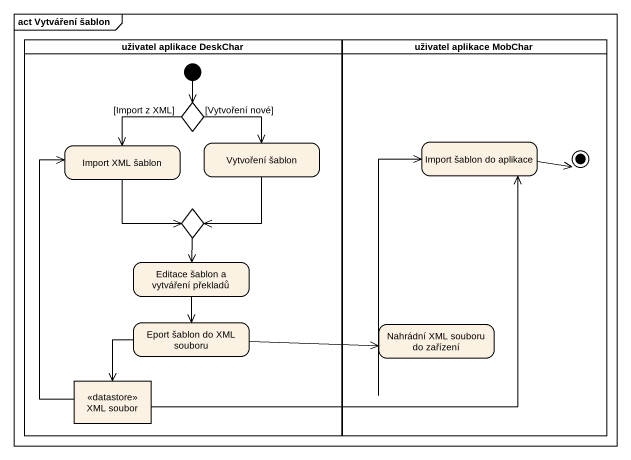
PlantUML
@startuml
mainframe act Vytváření šablon
hide empty description
state "uživatel aplikace DeskChar" as uživatel_aplikace_DeskChar <<partition>> {
  state choice1 <<choice>>
  state "Import XML šablon" as Import_XML_šablon
  state "Vytvoření šablon" as Vytvoření_šablon
  state choice2 <<choice>>
  state "Editace šablon a vytváření překladů" as Editace_šablon_a_vytváření
  state "Eport šablon do XML souboru" as Eport_šablon_do_XML_souboru
  state "XML soubor" as XML_soubor <<datastore>>
  [*] --> choice1
}
state "uživatel aplikace MobChar" as uživatel_aplikace_MobChar <<partition>> {
  state "Import šablon do aplikace" as Import_šablon_do_aplikace
  state "Nahrádní XML souboru do zařízení" as Nahrádní_XML_souboru_do
  Import_šablon_do_aplikace -right-> [*]
}
choice1 --> Import_XML_šablon : [Import z XML]
choice1 --> Vytvoření_šablon : [Vytvoření nové]
Import_XML_šablon --> choice2
Vytvoření_šablon --> choice2
choice2 --> Editace_šablon_a_vytváření
Editace_šablon_a_vytváření --> Eport_šablon_do_XML_souboru
Eport_šablon_do_XML_souboru -right-> Nahrádní_XML_souboru_do
Eport_šablon_do_XML_souboru --> XML_soubor
Nahrádní_XML_souboru_do -up-> Import_šablon_do_aplikace
XML_soubor -up-> Import_XML_šablon
XML_soubor -up-> Import_šablon_do_aplikace
@enduml
